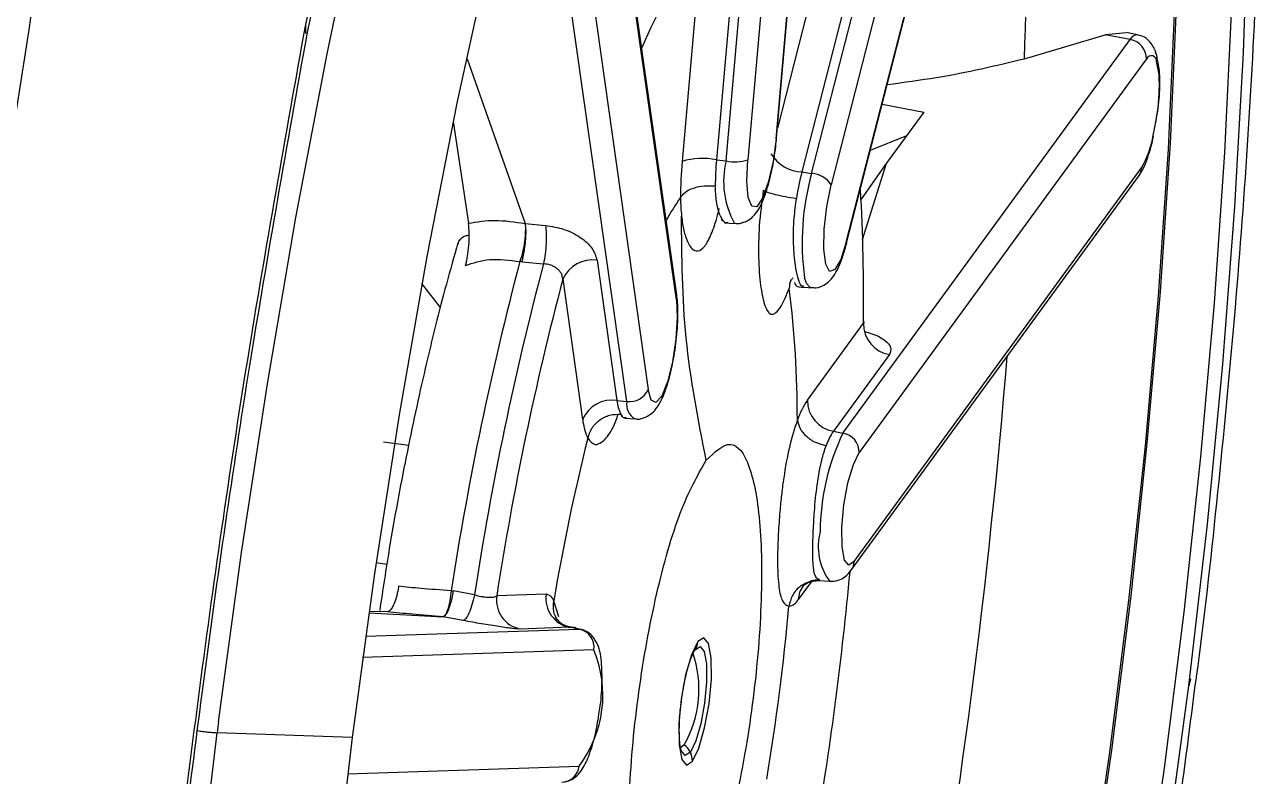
# Model space of a CAD drawing. Extents: x 943 to 1030, y 781 to 934.
# Drawn here: x 952.336 to 953.639, y 848.793 to 849.59 of the extents above; entities that cross this region are included whole.
import ezdxf

# ---------------------------------------------------------------- set-up
doc = ezdxf.new("R2010")
doc.units = 0
doc.header["$MEASUREMENT"] = 0
doc.layers.add('1', color=4, linetype='Continuous')

# ---------------------------------------------------------------- blocks, each defined once
blk = doc.blocks.new('AIRA')
at = {"layer": '1', "color": 3, "linetype": 'Continuous', "lineweight": 25}
for p, q in [((9.9553, 46.3032), (10.0588, 47.4802)), ((9.9559, 46.3041), (10.0593, 47.481)), ((9.9025, 46.2798), (10.006, 47.4568)), ((10.0287, 47.4579), (9.9253, 46.2809)), ((9.993, 46.2665), (10.2595, 47.3073)), ((10.28, 47.2953), (10.0136, 46.2544)), ((10.0298, 46.1935), (10.2962, 47.2343)), ((10.0298, 46.1912), (10.2962, 47.232)), ((9.8496, 46.1324), (9.7461, 46.8641)), ((9.85, 46.1378), (9.7469, 46.8669)), ((9.7172, 46.7621), (9.8197, 46.0373)), ((9.797, 46.0247), (9.7011, 46.7022)), ((9.8759, 46.5089), (9.8557, 46.2793)), ((9.9123, 46.5106), (9.8922, 46.2811)), ((10.0018, 46.4905), (9.9568, 46.3146)), ((10.0347, 46.4712), (9.9828, 46.2682)), ((9.4565, 46.4246), (9.4606, 46.4426)), ((9.4581, 46.4148), (9.4622, 46.4344)), ((9.4565, 46.415), (9.4565, 46.4246)), ((10.0263, 45.9911), (10.331, 46.4087)), ((10.2187, 46.3883), (10.3044, 46.4137)), ((10.3268, 46.4156), (10.3044, 46.4137)), ((10.331, 46.4087), (10.3044, 46.4137)), ((10.3387, 46.4138), (10.3269, 46.416)), ((9.6278, 46.3883), (9.6892, 46.2135)), ((10.3482, 46.388), (10.0435, 45.9704)), ((10.0679, 46.34), (10.1119, 46.3315)), ((10.1119, 46.3315), (10.0721, 46.277)), ((9.613, 46.3217), (9.6291, 46.2137)), ((10.0936, 46.3065), (10.0553, 46.2908)), ((9.8922, 46.2811), (9.9025, 46.2798)), ((10.0721, 46.277), (10.0455, 46.2392)), ((10.0721, 46.277), (10.0465, 46.1963)), ((9.9828, 46.2682), (9.993, 46.2665)), ((10.0351, 45.8457), (10.3397, 46.2633)), ((10.0382, 45.8547), (10.3429, 46.2724)), ((9.6892, 46.2135), (9.7109, 46.2114)), ((9.8972, 46.2204), (9.8978, 46.2162)), ((9.9005, 46.2142), (9.9114, 46.2133)), ((9.901, 46.215), (9.9033, 46.2142)), ((9.6856, 46.1727), (9.6837, 46.173)), ((9.6856, 46.1727), (9.7087, 46.1706)), ((9.7656, 46.1744), (9.7866, 46.0257)), ((9.5995, 46.1242), (9.5798, 46.1499)), ((9.7292, 46.1543), (9.7502, 46.0056)), ((9.9819, 46.1461), (9.9929, 46.1452)), ((9.9886, 46.0261), (10.048, 46.1076)), ((10.0755, 46.0744), (10.0161, 45.993)), ((9.7866, 46.0257), (9.797, 46.0247)), ((9.7949, 46.007), (9.8058, 46.0061)), ((10.0161, 45.993), (10.0263, 45.9911)), ((9.5389, 45.9818), (9.5658, 45.9782)), ((9.5426, 45.8517), (9.5311, 45.8533)), ((9.9929, 45.8336), (9.9789, 45.8145)), ((10.0019, 45.8346), (9.9995, 45.8363)), ((10.0011, 45.8347), (10.012, 45.8338)), ((9.6109, 45.8238), (9.6128, 45.8237)), ((9.6355, 45.8194), (9.6128, 45.8237)), ((9.7116, 45.8201), (9.6591, 45.8183)), ((9.7248, 45.7961), (9.7197, 45.8129)), ((9.5235, 45.8003), (9.6023, 45.7963)), ((9.5431, 45.8013), (9.5237, 45.8019)), ((9.6235, 45.7922), (9.6023, 45.7963)), ((9.52, 45.7756), (9.7466, 45.783)), ((9.7364, 45.785), (9.684, 45.7832)), ((9.7466, 45.783), (9.7364, 45.785)), ((9.7474, 45.783), (9.7373, 45.7849)), ((9.7466, 45.783), (9.7474, 45.783)), ((9.7621, 45.7611), (9.5169, 45.753)), ((9.8693, 45.7607), (9.8692, 45.7606)), ((10.3948, 45.7305), (10.393, 45.723)), ((9.5058, 45.6682), (9.3625, 45.6732)), ((9.8578, 45.6602), (9.8539, 45.657)), ((9.8548, 45.6542), (9.8547, 45.6544)), ((9.501, 45.6296), (9.7464, 45.6377))]:
    blk.add_line(p, q, dxfattribs=at)
at = {"layer": '1', "color": 3, "linetype": 'Continuous', "lineweight": 25, "flags": 128}
for points in [[(9.364, 45.6848), (9.3884, 45.8645), (9.4159, 46.0433), (9.4461, 46.2199), (9.4791, 46.3934), (9.5145, 46.5627), (9.5521, 46.7267), (9.5918, 46.8844), (9.6332, 47.0349), (9.6762, 47.1772), (9.7204, 47.3104), (9.7655, 47.4338), (9.8114, 47.5466), (9.8577, 47.648), (9.9041, 47.7375), (9.9504, 47.8145), (9.9962, 47.8786), (10.0413, 47.9293), (10.0464, 47.9342)], [(10.1892, 47.6626), (10.1576, 47.6536), (10.1164, 47.6288), (10.074, 47.5893), (10.0306, 47.5354), (9.9866, 47.4675), (9.9422, 47.3861), (9.898, 47.2919), (9.8541, 47.1855), (9.811, 47.0677), (9.7689, 46.9395), (9.7282, 46.8019), (9.6892, 46.6558), (9.6521, 46.5024), (9.6173, 46.3429), (9.5851, 46.1784), (9.5556, 46.0103), (9.5291, 45.8398), (9.5058, 45.6682)], [(10.393, 45.7229), (10.4129, 45.8944), (10.4293, 46.0643), (10.442, 46.2313), (10.451, 46.3944), (10.4562, 46.5521), (10.4575, 46.7032), (10.4549, 46.8467), (10.4485, 46.9815), (10.4383, 47.1064), (10.4244, 47.2207), (10.4068, 47.3233), (10.3858, 47.4135), (10.3615, 47.4907), (10.334, 47.5542), (10.3036, 47.6035), (10.2705, 47.6383), (10.235, 47.6584), (10.228, 47.6605)], [(9.6921, 43.7425), (9.7303, 43.7519), (9.77, 43.7751), (9.8108, 43.8122), (9.8526, 43.8628), (9.895, 43.9266), (9.9377, 44.0031), (9.9805, 44.0917), (10.0229, 44.1918), (10.0647, 44.3028), (10.1056, 44.4238), (10.1453, 44.5539), (10.1835, 44.6922), (10.22, 44.8377), (10.2544, 44.9894), (10.2866, 45.1461), (10.3162, 45.3069), (10.3432, 45.4704), (10.3672, 45.6355), (10.3882, 45.8011), (10.4059, 45.966), (10.4203, 46.1289), (10.4312, 46.2887), (10.4386, 46.4443)], [(10.3801, 46.4512), (10.3731, 46.2982), (10.3626, 46.1409), (10.3487, 45.9805), (10.3314, 45.818), (10.311, 45.6548), (10.2874, 45.4918), (10.2611, 45.3305), (10.232, 45.1718), (10.2004, 45.0169), (10.1666, 44.867), (10.1307, 44.7231), (10.0932, 44.5863), (10.0541, 44.4576), (10.0138, 44.3378), (9.9726, 44.2279), (9.9308, 44.1286), (9.8887, 44.0406), (9.8466, 43.9647), (9.8047, 43.9013)], [(10.3779, 46.444), (10.371, 46.2924), (10.3605, 46.1365), (10.3467, 45.9776), (10.3296, 45.8166), (10.3094, 45.6549), (10.2861, 45.4935), (10.2599, 45.3336), (10.2311, 45.1764), (10.1998, 45.023), (10.1663, 44.8745), (10.1308, 44.7319), (10.0936, 44.5964), (10.0549, 44.4688), (10.015, 44.3502), (9.9742, 44.2412), (9.9328, 44.1429), (9.891, 44.0557), (9.8532, 43.987)], [(9.9553, 46.3032), (9.9521, 46.2791), (9.9471, 46.257), (9.9411, 46.2402), (9.9349, 46.2313), (9.9296, 46.2317), (9.9259, 46.2412), (9.9244, 46.2585), (9.9253, 46.2809)], [(9.9553, 46.3032), (9.9558, 46.3039), (9.9559, 46.3041)], [(10.0298, 46.1935), (10.0239, 46.1753), (10.0177, 46.1645), (10.0121, 46.1627), (10.008, 46.1703), (10.0059, 46.1861), (10.0063, 46.2076), (10.009, 46.2316), (10.0136, 46.2544)], [(10.0298, 46.1935), (10.0299, 46.1918), (10.0298, 46.1912)], [(9.9929, 46.1452), (9.991, 46.1459), (9.988, 46.1493), (9.9856, 46.1558)], [(9.8496, 46.1324), (9.8501, 46.1353), (9.85, 46.1378)], [(9.8496, 46.1324), (9.8506, 46.1138), (9.8491, 46.0907), (9.8455, 46.0667), (9.8402, 46.0455), (9.8341, 46.0303), (9.828, 46.0234), (9.823, 46.0259), (9.8197, 46.0373)], [(10.0382, 45.8547), (10.0324, 45.8509), (10.0278, 45.8564), (10.0253, 45.8705), (10.0251, 45.891), (10.0273, 45.9148), (10.0316, 45.9382), (10.0373, 45.9577), (10.0435, 45.9704)], [(9.7373, 45.7849), (9.7373, 45.7849), (9.7364, 45.785)], [(9.8724, 45.7698), (9.8656, 45.7559), (9.8594, 45.7345), (9.8547, 45.7089), (9.8523, 45.6828), (9.8525, 45.6604), (9.8553, 45.6449), (9.8603, 45.6389), (9.8666, 45.6431)], [(9.8666, 45.6431), (9.8734, 45.6569), (9.8796, 45.6783), (9.8843, 45.704), (9.8867, 45.73), (9.8865, 45.7525), (9.8838, 45.7679), (9.8788, 45.774), (9.8724, 45.7698)], [(9.8695, 45.761), (9.8749, 45.7646), (9.8791, 45.7594), (9.8815, 45.7462), (9.8817, 45.7269), (9.8796, 45.7047), (9.8756, 45.6827), (9.8703, 45.6644), (9.8645, 45.6526)], [(9.7314, 43.7338), (9.7599, 43.7471), (9.8005, 43.7776), (9.8423, 43.822), (9.8848, 43.8798), (9.9278, 43.9507), (9.9709, 44.0342), (10.0139, 44.1297), (10.0564, 44.2364), (10.0981, 44.3537), (10.1388, 44.4806), (10.1781, 44.6163), (10.2158, 44.7597), (10.2515, 44.9099), (10.2851, 45.0658), (10.3162, 45.2262), (10.3447, 45.39), (10.3703, 45.556), (10.393, 45.7229)], [(9.4364, 43.5293), (9.4141, 43.5756), (9.3868, 43.6489), (9.3626, 43.7349), (9.3416, 43.8329), (9.3238, 43.9425), (9.3095, 44.0628), (9.2987, 44.1933), (9.2914, 44.3331), (9.2878, 44.4813), (9.2878, 44.637), (9.2914, 44.7992), (9.2986, 44.9671), (9.3094, 45.1395), (9.3238, 45.3153), (9.3415, 45.4936), (9.3625, 45.6731)], [(9.5058, 45.6682), (9.4864, 45.5014), (9.4703, 45.336), (9.4577, 45.1732), (9.4486, 45.0141), (9.4431, 44.86), (9.4413, 44.7119), (9.4431, 44.5709), (9.4486, 44.438), (9.4576, 44.3141), (9.4703, 44.2002), (9.4863, 44.0971), (9.5058, 44.0055), (9.5284, 43.9261), (9.554, 43.8594), (9.5825, 43.8059), (9.6136, 43.7661), (9.6472, 43.7401), (9.658, 43.735)], [(9.8645, 45.6526), (9.8591, 45.649), (9.8548, 45.6542), (9.8547, 45.6544)]]:
    blk.add_lwpolyline(points, dxfattribs=at)
at = {"layer": '1', "color": 3, "linetype": 'Continuous', "lineweight": 25}
for centre, radius, start, end in [((5.8812, 46.5551), 4.3407, 357.7975, 4.4355), ((10.292, 46.1961), 0.5206, 143.0669, 156.9588), ((10.339, 46.4049), 0.00886, 91.7317, 154.4846), ((10.3273, 46.3882), 0.0208, 359.4065, 80.0029), ((10.3533, 46.3858), 0.00562, 351.7118, 157.3087), ((10.252, 46.3246), 0.1048, 330.1144, 350.4486), ((10.2628, 46.2424), 0.4088, 174.8072, 180.1903), ((9.8773, 46.2085), 0.0741, 78.4633, 106.9597), ((10.1868, 46.2543), 0.2959, 174.8072, 180.1903), ((9.9902, 46.2578), 0.0905, 165.9028, 209.4267), ((9.9118, 46.3252), 0.0463, 258.4633, 286.9597), ((9.9848, 46.3093), 0.0412, 212.0442, 267.1933), ((10.298, 46.1884), 0.3252, 165.8052, 170.8591), ((10.2543, 46.1933), 0.2713, 164.3475, 187.9447), ((9.9918, 46.2408), 0.0258, 32.0442, 87.1933), ((10.3264, 46.273), 0.0165, 324.0757, 357.6856), ((10.0908, 46.0753), 0.289, 145.0201, 150.6794), ((7.9257, 46.1322), 2.1225, 359.3358, 3.1845), ((12.9478, 45.31), 3.3763, 165.1901, 171.2465), ((9.7606, 46.1405), 0.0343, 81.6047, 156.2561), ((12.972, 45.3067), 3.3757, 165.1721, 171.2646), ((12.9212, 45.3132), 3.301, 165.2387, 171.1979), ((8.8634, 46.0066), 1.1145, 359.9189, 7.1098), ((10.0813, 46.1072), 0.0333, 179.4065, 260.0029), ((2.5785, 46.6957), 7.6474, 349.91283, 355.32474), ((9.8001, 46.0459), 0.0214, 261.6047, 336.2561), ((9.7816, 45.9918), 0.0343, 81.6047, 156.2561), ((9.8324, 46.0304), 0.046, 185.8704, 204.6318), ((9.8149, 46.0218), 0.0181, 170.8223, 240.0307), ((10.0668, 45.9736), 0.0942, 146.1171, 160.5076), ((10.0219, 46.0258), 0.0333, 179.4065, 260.0029), ((9.8134, 46.0121), 0.0635, 185.869, 204.6374), ((10.2447, 45.8856), 0.2426, 154.2104, 179.7402), ((10.0727, 45.955), 0.0682, 146.1161, 160.5042), ((10.0227, 45.9706), 0.0208, 359.4065, 80.0029), ((11.9343, 45.4411), 2.2457, 165.9673, 170.4693), ((10.0629, 45.8707), 0.0628, 165.2588, 215.92), ((10.0217, 45.8554), 0.0165, 324.0684, 357.6856), ((6.231, 46.2002), 3.8195, 350.5655, 354.6457), ((9.7427, 45.8158), 0.0315, 172.1954, 258.4727), ((9.7102, 45.8103), 0.00986, 15.2812, 81.848), ((10.0053, 45.8134), 0.0264, 144.0489, 177.6857), ((9.6903, 45.8141), 0.0315, 172.1954, 258.4727), ((7.3985, 46.0417), 2.5811, 350.6883, 354.7905), ((9.9668, 45.8208), 0.0136, 278.8334, 332.1047), ((9.7426, 45.7638), 0.0197, 352.1954, 78.4727), ((9.8559, 45.7704), 0.0165, 325.0572, 357.6572), ((9.647, 45.7131), 0.1247, 322.8198, 22.6591), ((9.7528, 45.7196), 0.1207, 330.5213, 18.7547), ((19.7826, 44.3607), 10.5024, 172.75729, 172.82155), ((9.8455, 45.6427), 0.0214, 27.3524, 54.8011), ((9.8477, 45.6438), 0.0189, 357.7727, 27.5361), ((9.7272, 45.6399), 0.0193, 272.4248, 353.4155)]:
    blk.add_arc(centre, radius, start, end, dxfattribs=at)
for points, knots in [([(10.972, 45.8094), (10.9885, 45.9484), (11.0213, 46.2254), (11.0596, 46.6318), (11.0891, 47.0252), (11.1085, 47.401), (11.1173, 47.7541), (11.1147, 48.0799), (11.1005, 48.3742), (11.0741, 48.6329), (11.0355, 48.8525), (10.9846, 49.0301), (10.9216, 49.1631), (10.8472, 49.2495), (10.762, 49.2883), (10.6671, 49.2788), (10.5638, 49.2209), (10.4538, 49.1164), (10.3386, 48.9656), (10.2203, 48.771), (10.1008, 48.5358), (9.9822, 48.2628), (9.8668, 47.9559), (9.7566, 47.619), (9.6528, 47.258), (9.5913, 47.0004), (9.5606, 46.8716)], [0, 0, 0, 0, 0.041951, 0.083602, 0.12509, 0.166904, 0.208596, 0.250102, 0.2919, 0.333596, 0.375139, 0.416896, 0.458597, 0.500188, 0.541886, 0.583583, 0.625221, 0.666955, 0.708476, 0.750221, 0.791814, 0.833487, 0.87518, 0.91673, 0.958359, 1, 1, 1, 1]), ([(10.4009, 45.7296), (10.4011, 45.7306), (10.4095, 45.793), (10.4231, 45.9171), (10.4412, 46.1016), (10.4553, 46.2862), (10.4656, 46.4713), (10.4719, 46.6578), (10.4734, 46.8465), (10.4711, 47.0149), (10.4652, 47.1189), (10.4629, 47.1604)], [0, 0, 0, 0, 0.002022, 0.125786, 0.250023, 0.375385, 0.502625, 0.632694, 0.766876, 0.907021, 1, 1, 1, 1]), ([(9.1925, 46.6106), (9.1401, 46.274), (9.0354, 45.6008), (8.9206, 44.5851), (8.8368, 43.5666), (8.7863, 42.5458), (8.769, 41.5239), (8.7886, 40.5021), (8.8442, 39.4816), (8.9321, 38.4634), (9.0461, 37.4478), (9.1416, 36.7732), (9.1893, 36.4359)], [0, 0, 0, 0, 0.1, 0.199999, 0.299999, 0.4, 0.499999, 0.599997, 0.699995, 0.799993, 0.899996, 1, 1, 1, 1]), ([(10.7066, 45.282), (10.689, 45.1632), (10.6539, 44.9266), (10.596, 44.5801), (10.5348, 44.2436), (10.4702, 43.921), (10.4029, 43.6159), (10.3331, 43.3315), (10.2613, 43.0702), (10.1878, 42.8352), (10.1132, 42.6292), (10.0377, 42.454), (9.9619, 42.3118), (9.8864, 42.2045), (9.8116, 42.133), (9.7381, 42.0985), (9.6666, 42.1014), (9.5979, 42.1417), (9.5326, 42.2189), (9.4716, 42.3324), (9.4157, 42.4804), (9.3658, 42.6618), (9.3227, 42.8741), (9.2872, 43.1148), (9.26, 43.3814), (9.2417, 43.6711), (9.2329, 43.9805), (9.234, 44.3065), (9.2453, 44.646), (9.267, 44.9953), (9.2989, 45.3506), (9.3413, 45.7096), (9.393, 46.0699), (9.4354, 46.3063), (9.4565, 46.4246)], [0, 0, 0, 0, 0.03124, 0.062256, 0.093358, 0.124719, 0.155849, 0.186935, 0.218284, 0.249561, 0.280672, 0.311938, 0.343376, 0.374557, 0.405778, 0.437273, 0.468547, 0.499749, 0.531203, 0.562557, 0.593742, 0.625087, 0.656494, 0.687651, 0.718874, 0.750279, 0.781416, 0.812525, 0.84387, 0.87503, 0.906063, 0.937277, 0.968637, 1, 1, 1, 1]), ([(9.5055, 42.3631), (9.5039, 42.3649), (9.5009, 42.3683), (9.4817, 42.398), (9.4521, 42.4562), (9.4173, 42.5455), (9.3828, 42.6608), (9.3533, 42.7837), (9.3294, 42.905), (9.3088, 43.0303), (9.2924, 43.1503), (9.2789, 43.2693), (9.2675, 43.3877), (9.2566, 43.5284), (9.2468, 43.6994), (9.2397, 43.905), (9.237, 44.1479), (9.2411, 44.4309), (9.2545, 44.7548), (9.2776, 45.0849), (9.3091, 45.4125), (9.3476, 45.7314), (9.3964, 46.0697), (9.4372, 46.2978), (9.4581, 46.4148)], [0, 0, 0, 0, 0.050503, 0.096422, 0.137075, 0.191197, 0.239703, 0.282483, 0.318536, 0.350937, 0.386147, 0.411333, 0.438022, 0.469081, 0.505801, 0.547855, 0.595365, 0.648635, 0.707843, 0.772175, 0.824017, 0.87936, 0.938087, 1, 1, 1, 1]), ([(10.3587, 46.3934), (10.3573, 46.3971), (10.355, 46.4034), (10.3472, 46.4113), (10.3412, 46.4128), (10.3386, 46.4135)], [0, 0, 0, 0, 0.455153, 0.766497, 1, 1, 1, 1]), ([(10.3589, 46.385), (10.3593, 46.3873), (10.3598, 46.3909), (10.3583, 46.394), (10.3577, 46.3951)], [0, 0, 0, 0, 0.634487, 1, 1, 1, 1]), ([(10.0732, 46.3609), (10.0909, 46.3633), (10.1428, 46.3702), (10.1885, 46.3811), (10.2187, 46.3883)], [0, 0, 0, 0, 0.340773, 1, 1, 1, 1]), ([(10.3553, 46.3072), (10.357, 46.3152), (10.3593, 46.3268), (10.3611, 46.3426), (10.3618, 46.3532), (10.3619, 46.3629), (10.3614, 46.3749), (10.3599, 46.3809), (10.3589, 46.385)], [0, 0, 0, 0, 0.271453, 0.389532, 0.509236, 0.625997, 0.741669, 1, 1, 1, 1]), ([(10.3565, 46.3135), (10.3576, 46.3188), (10.3604, 46.3325), (10.3627, 46.3558), (10.3623, 46.3767), (10.36, 46.3861), (10.3591, 46.3899)], [0, 0, 0, 0, 0.186167, 0.487272, 0.790753, 1, 1, 1, 1]), ([(9.9201, 46.2147), (9.9217, 46.2151), (9.9261, 46.2164), (9.9317, 46.2214), (9.9385, 46.2304), (9.9448, 46.2454), (9.9511, 46.269), (9.9545, 46.2898), (9.9556, 46.3011), (9.9559, 46.3041)], [0, 0, 0, 0, 0.048941, 0.136438, 0.252916, 0.481939, 0.708778, 0.925597, 1, 1, 1, 1]), ([(10.3397, 46.2633), (10.3417, 46.2664), (10.347, 46.2751), (10.3518, 46.2898), (10.3548, 46.3022), (10.3555, 46.3056)], [0, 0, 0, 0, 0.287549, 0.805087, 1, 1, 1, 1]), ([(9.9041, 46.2144), (9.9037, 46.2143), (9.9009, 46.2135), (9.8962, 46.2201), (9.8919, 46.2342), (9.8912, 46.2477), (9.8909, 46.2533)], [0, 0, 0, 0, 0.062915, 0.404374, 0.749597, 1, 1, 1, 1]), ([(9.854, 46.241), (9.8541, 46.2375), (9.8542, 46.2306), (9.8548, 46.2245), (9.8551, 46.2214)], [0, 0, 0, 0, 0.497065, 1, 1, 1, 1]), ([(9.9418, 46.2487), (9.9401, 46.2361), (9.9375, 46.2167), (9.9368, 46.1944), (9.9367, 46.1734), (9.9381, 46.1505), (9.9408, 46.1356), (9.9438, 46.1251), (9.9455, 46.1213), (9.9472, 46.1193), (9.9473, 46.1192), (9.9474, 46.1191), (9.9478, 46.1186), (9.9497, 46.117), (9.9517, 46.1169), (9.9535, 46.1178), (9.9541, 46.1181), (9.9564, 46.1198), (9.9613, 46.1259), (9.9664, 46.1376), (9.9694, 46.1446)], [0, 0, 0, 0, 0.136911, 0.209558, 0.249367, 0.383429, 0.504408, 0.510548, 0.62461, 0.624673, 0.625204, 0.626714, 0.632483, 0.655045, 0.744414, 0.745457, 0.753904, 0.777596, 0.867795, 1, 1, 1, 1]), ([(9.9783, 46.1565), (9.9774, 46.1604), (9.9753, 46.1696), (9.9736, 46.1914), (9.9739, 46.2168), (9.9761, 46.2332), (9.977, 46.2401)], [0, 0, 0, 0, 0.213316, 0.499971, 0.789786, 1, 1, 1, 1]), ([(9.8551, 46.2214), (9.8554, 46.2186), (9.8564, 46.2104), (9.8595, 46.1975), (9.8632, 46.19), (9.8677, 46.1852), (9.8725, 46.1832), (9.8797, 46.188), (9.8867, 46.2015), (9.8918, 46.2159), (9.8944, 46.2268), (9.895, 46.2293)], [0, 0, 0, 0, 0.0617394, 0.1768049, 0.3378587, 0.3535857, 0.4936567, 0.6488789, 0.8016428, 0.9557984, 1, 1, 1, 1]), ([(9.626, 46.1688), (9.6264, 46.1703), (9.6272, 46.1734), (9.6285, 46.1807), (9.6297, 46.1909), (9.6301, 46.2035), (9.6295, 46.2102), (9.6291, 46.2137)], [0, 0, 0, 0, 0.102727, 0.208998, 0.439701, 0.702649, 1, 1, 1, 1]), ([(9.6291, 46.2137), (9.6382, 46.2152), (9.6566, 46.2183), (9.6782, 46.2151), (9.6892, 46.2135)], [0, 0, 0, 0, 0.49329, 1, 1, 1, 1]), ([(9.6892, 46.2135), (9.6893, 46.2123), (9.6895, 46.2104), (9.6895, 46.2075), (9.6894, 46.2048), (9.6892, 46.2007), (9.6885, 46.1934), (9.6868, 46.1831), (9.6847, 46.1764), (9.6837, 46.173)], [0, 0, 0, 0, 0.118317, 0.196901, 0.242482, 0.33386, 0.501446, 0.750724, 1, 1, 1, 1]), ([(9.6892, 46.2135), (9.6895, 46.2111), (9.6901, 46.2058), (9.6896, 46.1958), (9.6885, 46.1869), (9.6872, 46.1794), (9.6862, 46.1751), (9.6856, 46.1727)], [0, 0, 0, 0, 0.222799, 0.50064, 0.676851, 0.820146, 1, 1, 1, 1]), ([(9.7109, 46.2114), (9.7175, 46.2104), (9.7308, 46.2082), (9.7484, 46.1992), (9.7615, 46.1874), (9.7642, 46.1787), (9.7656, 46.1744)], [0, 0, 0, 0, 0.2491371, 0.4987675, 0.748535, 1, 1, 1, 1]), ([(9.8812, 45.9622), (9.8728, 46.0054), (9.856, 46.0917), (9.8554, 46.1782), (9.8551, 46.2214)], [0, 0, 0, 0, 0.499842, 1, 1, 1, 1]), ([(9.9116, 46.2138), (9.9133, 46.2135), (9.9163, 46.213), (9.919, 46.2142), (9.9201, 46.2147)], [0, 0, 0, 0, 0.558829, 1, 1, 1, 1]), ([(9.6174, 46.1898), (9.6181, 46.1918), (9.6197, 46.1967), (9.6241, 46.2004), (9.6285, 46.2009), (9.6299, 46.201)], [0, 0, 0, 0, 0.331114, 0.797827, 1, 1, 1, 1]), ([(9.618, 46.1932), (9.6139, 46.1786), (9.6018, 46.1361), (9.583, 46.0607), (9.5628, 45.9665), (9.5466, 45.8801), (9.5383, 45.8249), (9.535, 45.803)], [0, 0, 0, 0, 0.125333, 0.365568, 0.604605, 0.84275, 1, 1, 1, 1]), ([(9.993, 46.1458), (9.9945, 46.1455), (9.9991, 46.1449), (10.0062, 46.1478), (10.013, 46.153), (10.0196, 46.162), (10.025, 46.1742), (10.0285, 46.1865), (10.0298, 46.1912)], [0, 0, 0, 0, 0.065617, 0.191107, 0.315487, 0.478944, 0.800251, 1, 1, 1, 1]), ([(9.626, 46.1688), (9.6342, 46.1716), (9.6507, 46.1774), (9.6726, 46.1745), (9.6837, 46.173)], [0, 0, 0, 0, 0.4943255, 1, 1, 1, 1]), ([(9.7292, 46.1543), (9.7291, 46.1554), (9.7288, 46.1576), (9.7274, 46.1607), (9.7253, 46.1636), (9.7226, 46.166), (9.7195, 46.168), (9.7149, 46.17), (9.7112, 46.1703), (9.7087, 46.1706)], [0, 0, 0, 0, 0.136421, 0.268798, 0.397483, 0.522877, 0.645429, 0.765635, 1, 1, 1, 1]), ([(9.9732, 46.1557), (9.9724, 46.1549), (9.9696, 46.1519), (9.9695, 46.1477), (9.9694, 46.1446)], [0, 0, 0, 0, 0.269811, 1, 1, 1, 1]), ([(9.9749, 46.1508), (9.9751, 46.1499), (9.976, 46.1464), (9.9811, 46.1461), (9.9848, 46.1459)], [0, 0, 0, 0, 0.264825, 1, 1, 1, 1]), ([(9.9846, 46.147), (9.9834, 46.147), (9.981, 46.1472), (9.9792, 46.1533), (9.9783, 46.1565)], [0, 0, 0, 0, 0.484345, 1, 1, 1, 1]), ([(9.8059, 46.0065), (9.8066, 46.0063), (9.8104, 46.0054), (9.8172, 46.0077), (9.8244, 46.0123), (9.8308, 46.0201), (9.8371, 46.0325), (9.8435, 46.0532), (9.8486, 46.0797), (9.8513, 46.1066), (9.8514, 46.126), (9.8503, 46.1352), (9.85, 46.1378)], [0, 0, 0, 0, 0.015127, 0.076792, 0.134272, 0.204288, 0.328213, 0.489318, 0.635153, 0.787928, 0.94205, 1, 1, 1, 1]), ([(10.048, 46.1076), (10.0483, 46.1078), (10.0488, 46.1083), (10.0487, 46.1091), (10.0481, 46.1097), (10.0479, 46.1099)], [0, 0, 0, 0, 0.401714, 0.791518, 1, 1, 1, 1]), ([(10.0491, 46.0987), (10.0518, 46.098), (10.0607, 46.0958), (10.0712, 46.0898), (10.0784, 46.0819), (10.0765, 46.0769), (10.0755, 46.0744)], [0, 0, 0, 0, 0.128567, 0.418282, 0.708156, 1, 1, 1, 1]), ([(9.7557, 45.9856), (9.7581, 45.9826), (9.7622, 45.9775), (9.7686, 45.98), (9.7717, 45.9825), (9.7726, 45.9833), (9.7728, 45.9835), (9.7729, 45.9835), (9.776, 45.9866), (9.7815, 45.9936), (9.7862, 46.0064), (9.788, 46.0114)], [0, 0, 0, 0, 0.295068, 0.497617, 0.54976, 0.56363, 0.567521, 0.568705, 0.569383, 0.833284, 1, 1, 1, 1]), ([(9.7962, 46.0076), (9.7958, 46.0074), (9.7934, 46.0063), (9.7919, 46.009), (9.7906, 46.0112)], [0, 0, 0, 0, 0.175552, 1, 1, 1, 1]), ([(9.7918, 46.0103), (9.7918, 46.0101), (9.7921, 46.0075), (9.7939, 46.0074), (9.7956, 46.0074)], [0, 0, 0, 0, 0.054404, 1, 1, 1, 1]), ([(9.978, 46.005), (9.975, 45.9958), (9.9692, 45.9782), (9.9642, 45.9496), (9.9612, 45.9272), (9.9593, 45.9083), (9.9582, 45.8929), (9.9576, 45.8824), (9.9571, 45.8699), (9.9566, 45.8497), (9.958, 45.8268), (9.9617, 45.8107), (9.9665, 45.8085), (9.9689, 45.8074)], [0, 0, 0, 0, 0.1378758, 0.2641447, 0.3248906, 0.3853812, 0.4698078, 0.4939007, 0.5060096, 0.614956, 0.7441047, 0.8669879, 1, 1, 1, 1]), ([(9.9948, 45.8875), (9.9952, 45.8942), (9.996, 45.9101), (9.9987, 45.9366), (10.0029, 45.961), (10.0068, 45.9728), (10.0084, 45.9777)], [0, 0, 0, 0, 0.213316, 0.499971, 0.789786, 1, 1, 1, 1]), ([(9.9995, 45.8363), (9.999, 45.8366), (9.9967, 45.8379), (9.9947, 45.8482), (9.9939, 45.8662), (9.9946, 45.8811), (9.9948, 45.8875)], [0, 0, 0, 0, 0.094181, 0.426373, 0.755538, 1, 1, 1, 1]), ([(9.9903, 45.8333), (9.9867, 45.8317), (9.9796, 45.8285), (9.9718, 45.819), (9.9699, 45.8112), (9.9689, 45.8074)], [0, 0, 0, 0, 0.331723, 0.665861, 1, 1, 1, 1]), ([(9.9841, 45.8291), (9.9841, 45.8291), (9.984, 45.8291), (9.9891, 45.8334), (9.9966, 45.8342), (10.0009, 45.8347)], [0, 0, 0, 0, 0.227199, 0.556568, 1, 1, 1, 1]), ([(9.9903, 45.8333), (9.9918, 45.8339), (9.9948, 45.835), (9.998, 45.8355), (9.9996, 45.8357)], [0, 0, 0, 0, 0.509374, 1, 1, 1, 1]), ([(10.0019, 45.8346), (9.9978, 45.8349), (9.9937, 45.8352), (9.9903, 45.8333), (9.9903, 45.8333)], [0, 0, 0, 0, 0.992822, 1, 1, 1, 1]), ([(10.0121, 45.8339), (10.0153, 45.834), (10.0214, 45.8342), (10.0296, 45.8391), (10.0331, 45.8433), (10.0351, 45.8457)], [0, 0, 0, 0, 0.313872, 0.602433, 1, 1, 1, 1]), ([(9.5551, 45.8285), (9.5548, 45.8268), (9.5542, 45.8234), (9.5526, 45.8168), (9.5501, 45.8093), (9.5466, 45.8027), (9.5443, 45.8018), (9.5431, 45.8013)], [0, 0, 0, 0, 0.102188, 0.207483, 0.436042, 0.6987, 1, 1, 1, 1]), ([(9.6109, 45.8238), (9.5997, 45.8246), (9.5774, 45.8262), (9.5625, 45.8277), (9.5551, 45.8285)], [0, 0, 0, 0, 0.5056573, 1, 1, 1, 1]), ([(9.6109, 45.8238), (9.6104, 45.8202), (9.6095, 45.8128), (9.6073, 45.8039), (9.6046, 45.7976), (9.603, 45.7967), (9.6023, 45.7963)], [0, 0, 0, 0, 0.247437, 0.49487, 0.744595, 1, 1, 1, 1]), ([(9.6128, 45.8237), (9.6123, 45.821), (9.6115, 45.8162), (9.6098, 45.8095), (9.6077, 45.8029), (9.6049, 45.7974), (9.6031, 45.7966), (9.6023, 45.7963)], [0, 0, 0, 0, 0.181756, 0.326049, 0.501529, 0.765817, 1, 1, 1, 1]), ([(9.6355, 45.8194), (9.6379, 45.8188), (9.6415, 45.8179), (9.6464, 45.8172), (9.6498, 45.8169), (9.653, 45.8168), (9.6557, 45.817), (9.6579, 45.8175), (9.6587, 45.8181), (9.6591, 45.8183)], [0, 0, 0, 0, 0.235019, 0.355417, 0.478054, 0.603412, 0.731934, 0.864014, 1, 1, 1, 1]), ([(9.723, 45.7934), (9.7216, 45.7961), (9.7184, 45.8022), (9.7192, 45.8091), (9.7197, 45.8129)], [0, 0, 0, 0, 0.453262, 1, 1, 1, 1]), ([(9.6023, 45.7963), (9.5911, 45.7972), (9.5691, 45.799), (9.5517, 45.8005), (9.5431, 45.8013)], [0, 0, 0, 0, 0.50793, 1, 1, 1, 1]), ([(9.7433, 45.7845), (9.7385, 45.785), (9.7299, 45.7861), (9.7224, 45.7937), (9.7218, 45.7949), (9.7216, 45.7954)], [0, 0, 0, 0, 0.389052, 0.7118354, 1, 1, 1, 1]), ([(9.684, 45.7832), (9.6818, 45.7833), (9.6773, 45.7835), (9.6621, 45.7856), (9.6432, 45.7886), (9.63, 45.791), (9.6235, 45.7922)], [0, 0, 0, 0, 0.251953, 0.502672, 0.752044, 1, 1, 1, 1]), ([(9.7678, 45.6953), (9.768, 45.6964), (9.7698, 45.7062), (9.7711, 45.7258), (9.7705, 45.7505), (9.7676, 45.7661), (9.7591, 45.7781), (9.7502, 45.783), (9.7446, 45.7832), (9.7424, 45.7834)], [0, 0, 0, 0, 0.027836, 0.245033, 0.466791, 0.723999, 0.845142, 0.938669, 1, 1, 1, 1]), ([(9.8546, 45.7033), (9.8554, 45.7094), (9.8571, 45.7229), (9.8614, 45.741), (9.8656, 45.7538), (9.8685, 45.7595), (9.8691, 45.7605), (9.8693, 45.7607)], [0, 0, 0, 0, 0.22871, 0.512071, 0.744775, 0.917624, 1, 1, 1, 1]), ([(10.055, 44.1509), (10.0686, 44.1908), (10.1037, 44.2946), (10.153, 44.4652), (10.204, 44.6582), (10.2485, 44.8468), (10.2881, 45.033), (10.3234, 45.218), (10.3547, 45.4025), (10.3807, 45.5731), (10.3946, 45.6821), (10.4007, 45.7297)], [0, 0, 0, 0, 0.084093, 0.218532, 0.344156, 0.463854, 0.579615, 0.692759, 0.804219, 0.914708, 1, 1, 1, 1]), ([(9.8547, 45.6544), (9.8547, 45.6545), (9.8546, 45.6546), (9.8537, 45.6581), (9.8528, 45.666), (9.8526, 45.6801), (9.8532, 45.6938), (9.8544, 45.702), (9.8546, 45.7033)], [0, 0, 0, 0, 0.0278237, 0.1734478, 0.374259, 0.6352066, 0.9402324, 1, 1, 1, 1]), ([(9.728, 45.6206), (9.7315, 45.6212), (9.7378, 45.6223), (9.745, 45.628), (9.7516, 45.6364), (9.7578, 45.6502), (9.7641, 45.6714), (9.7667, 45.6879), (9.7678, 45.6953)], [0, 0, 0, 0, 0.110958, 0.203404, 0.322831, 0.54964, 0.799366, 1, 1, 1, 1])]:
    blk.add_open_spline(points, degree=3, knots=knots, dxfattribs=at)
for points in [[(9.854, 46.241), (9.8555, 46.243), (9.8584, 46.247), (9.8676, 46.2514), (9.879, 46.2539), (9.8869, 46.2535), (9.8909, 46.2533)], [(9.9418, 46.2487), (9.9431, 46.248), (9.9455, 46.2467), (9.9541, 46.2443), (9.9651, 46.2419), (9.973, 46.2407), (9.977, 46.2401)], [(9.7109, 46.2114), (9.7112, 46.2087), (9.7118, 46.2033), (9.7115, 46.1924), (9.7106, 46.1808), (9.7093, 46.174), (9.7087, 46.1706)], [(9.7557, 45.9856), (9.7569, 45.9893), (9.7593, 45.9967), (9.7678, 46.0053), (9.7787, 46.011), (9.7866, 46.0111), (9.7906, 46.0112)], [(9.978, 46.005), (9.9786, 46.002), (9.9799, 45.996), (9.987, 45.9875), (9.9968, 45.9807), (10.0046, 45.9787), (10.0084, 45.9777)], [(9.8812, 45.9622), (9.8902, 45.9708), (9.908, 45.988), (9.9284, 45.9606), (9.94, 45.8972), (9.9408, 45.8041), (9.9308, 45.6962), (9.9115, 45.5904), (9.8856, 45.4996), (9.8671, 45.467), (9.8578, 45.4506)], [(9.8578, 45.4506), (9.8489, 45.442), (9.8311, 45.4248), (9.8106, 45.4522), (9.7991, 45.5156), (9.7982, 45.6087), (9.8083, 45.7167), (9.8276, 45.8224), (9.8534, 45.9132), (9.872, 45.9459), (9.8812, 45.9622)], [(9.6355, 45.8194), (9.6346, 45.8157), (9.6329, 45.8085), (9.6296, 45.7997), (9.6263, 45.7935), (9.6244, 45.7927), (9.6235, 45.7922)], [(9.3415, 45.6754), (9.3435, 45.6751), (9.3476, 45.6746), (9.3537, 45.6739), (9.359, 45.6734), (9.3613, 45.6732), (9.3625, 45.6731)]]:
    blk.add_open_spline(points, degree=3, dxfattribs=at)

msp = doc.modelspace()

# ---------------------------------------------------------------- block references
at = {"layer": '1'}
msp.add_blockref('AIRA', (943.1775, 803.1658), dxfattribs=at)

doc.saveas('drawing.dxf')
